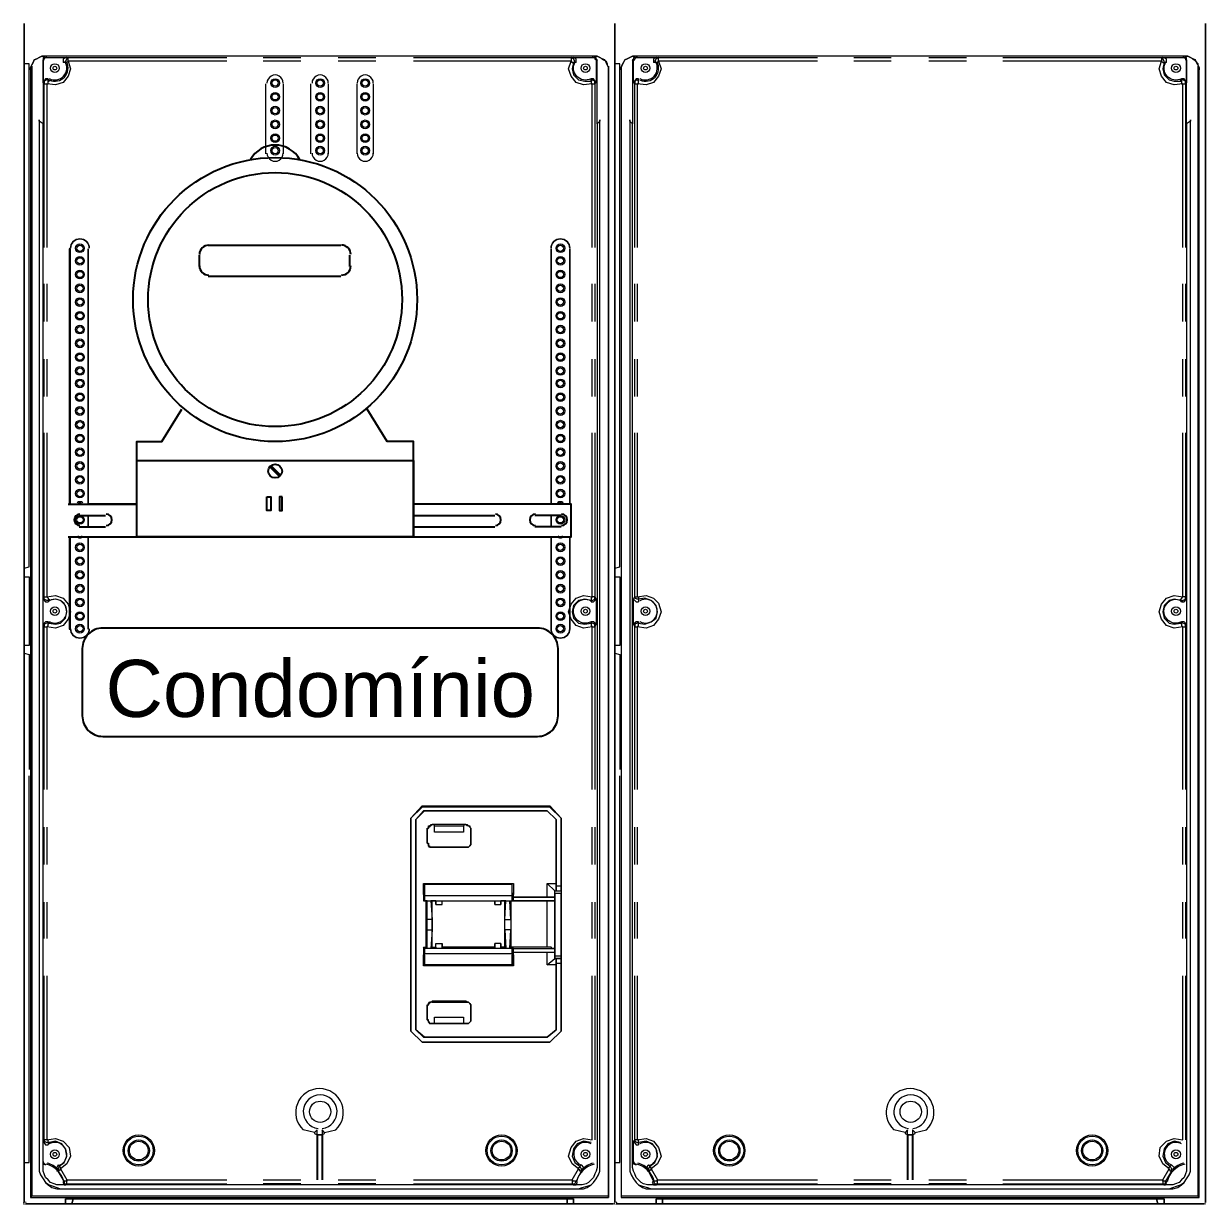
# Model space of a CAD drawing. Header units: millimetres. Extents: x -305 to 1353, y -289 to 1176.
# Drawn here: x 511.5 to 564.6, y 1034.4 to 1087.4 of the extents above; entities that cross this region are included whole.
import ezdxf
from ezdxf.enums import TextEntityAlignment as Align

# ---------------------------------------------------------------- set-up
doc = ezdxf.new("R2010")
doc.units = ezdxf.units.MM
doc.header["$MEASUREMENT"] = 0
doc.layers.add('PDF_0', color=7, linetype='Continuous')
doc.styles.add('Cota', font='arial.ttf')

msp = doc.modelspace()

# ---------------------------------------------------------------- linework, layer by layer
msp.add_lwpolyline([(514.178, 1056.296, 0.414214), (515.102, 1055.372), (534.607, 1055.372, 0.414214), (535.531, 1056.296), (535.531, 1059.312, 0.414214), (534.607, 1060.236), (515.102, 1060.236, 0.414214), (514.178, 1059.312)], format="xyb", close=True)
at = {"layer": 'PDF_0', "lineweight": 18}
for points in [[(511.573, 1034.457), (511.573, 1087.357), (511.573, 1034.457)], [(511.573, 1087.357), (511.573, 1034.457)], [(538.08, 1034.457), (538.08, 1087.357), (538.08, 1034.457)], [(538.08, 1087.357), (538.08, 1034.457)], [(564.586, 1034.457), (564.586, 1087.357), (564.586, 1034.457)], [(564.586, 1087.357), (564.586, 1034.457)], [(537.293, 1082.864), (537.293, 1085.729), (537.237, 1085.785), (537.237, 1085.841), (537.181, 1085.841), (537.181, 1085.897), (537.125, 1085.897), (512.528, 1085.897), (512.472, 1085.897), (512.472, 1085.841), (512.416, 1085.841), (512.416, 1085.785), (512.416, 1085.729), (512.416, 1082.864)], [(512.64, 1084.886), (512.528, 1084.886), (512.416, 1084.718), (512.416, 1085.672), (512.416, 1085.729), (512.472, 1085.729), (512.472, 1085.785), (512.528, 1085.841), (512.584, 1085.841), (513.483, 1085.841), (513.314, 1085.785), (513.314, 1085.616)], [(537.181, 1085.897), (512.472, 1085.897)], [(563.743, 1082.864), (563.743, 1085.729), (563.743, 1085.785), (563.743, 1085.841), (563.687, 1085.841), (563.687, 1085.897), (563.631, 1085.897), (539.034, 1085.897), (538.978, 1085.897), (538.978, 1085.841), (538.922, 1085.841), (538.922, 1085.785), (538.866, 1085.729), (538.866, 1082.864)], [(539.147, 1084.886), (539.034, 1084.886), (538.922, 1084.718), (538.922, 1085.672), (538.922, 1085.729), (538.978, 1085.729), (538.978, 1085.785), (539.034, 1085.841), (539.09, 1085.841), (539.933, 1085.841), (539.82, 1085.785), (539.82, 1085.616)], [(563.687, 1085.897), (538.978, 1085.897)], [(511.573, 1062.929), (511.798, 1062.985), (511.798, 1085.56), (511.573, 1085.56)], [(511.854, 1085.279), (511.854, 1034.682)], [(511.854, 1085.279), (511.854, 1085.279)], [(511.91, 1085.448), (511.91, 1034.738)], [(537.799, 1085.448), (537.799, 1034.738), (537.799, 1034.682), (537.799, 1085.279)], [(538.08, 1062.929), (538.304, 1062.985), (538.304, 1085.56), (538.08, 1085.56)], [(538.36, 1085.448), (538.36, 1034.738)], [(538.36, 1085.279), (538.36, 1034.682)], [(538.36, 1085.279), (538.36, 1085.279)], [(564.249, 1085.448), (564.249, 1034.738), (564.305, 1034.682), (564.305, 1085.279)], [(522.412, 1081.517), (522.412, 1084.662)], [(523.198, 1084.662), (523.198, 1081.517)], [(524.433, 1081.517), (524.433, 1084.662)], [(525.22, 1084.662), (525.22, 1081.517)], [(526.511, 1081.517), (526.511, 1084.662)], [(527.241, 1084.662), (527.241, 1081.517)], [(512.247, 1082.977), (512.247, 1083.033), (512.247, 1036.029), (512.247, 1035.861), (512.303, 1035.692), (512.416, 1035.524), (512.528, 1035.356), (512.64, 1035.243), (512.809, 1035.131), (513.033, 1035.075), (513.202, 1035.075), (536.451, 1035.075), (536.676, 1035.075), (536.844, 1035.131), (537.013, 1035.243), (537.125, 1035.356), (537.237, 1035.524), (537.35, 1035.692), (537.406, 1035.861), (537.406, 1036.029), (537.406, 1083.033), (537.406, 1082.977)], [(512.416, 1082.864), (512.416, 1082.864)], [(538.753, 1082.977), (538.753, 1083.033), (538.753, 1036.029), (538.753, 1035.861), (538.81, 1035.692), (538.922, 1035.524), (539.034, 1035.356), (539.147, 1035.243), (539.315, 1035.131), (539.483, 1035.075), (539.708, 1035.075), (562.957, 1035.075), (563.126, 1035.075), (563.35, 1035.131), (563.519, 1035.243), (563.631, 1035.356), (563.743, 1035.524), (563.856, 1035.692), (563.912, 1035.861), (563.912, 1036.029), (563.912, 1083.033), (563.912, 1082.977)], [(538.866, 1082.864), (538.866, 1082.864)], [(513.651, 1065.793), (513.651, 1077.249), (513.595, 1077.249), (513.595, 1065.793)], [(514.437, 1077.249), (514.437, 1077.249)], [(535.216, 1077.249), (535.216, 1077.249)], [(536.058, 1077.249), (536.058, 1077.249)], [(513.595, 1064.333), (513.595, 1060.177), (513.651, 1060.177), (513.651, 1064.333)], [(511.573, 1062.536), (511.798, 1062.536), (511.798, 1059.447), (511.573, 1059.447)], [(538.08, 1062.536), (538.304, 1062.536), (538.304, 1059.447), (538.08, 1059.447)], [(512.64, 1060.514), (512.528, 1060.514), (512.416, 1060.402), (512.416, 1061.525), (512.528, 1061.412), (512.64, 1061.412)], [(539.147, 1060.514), (539.034, 1060.514), (538.922, 1060.402), (538.922, 1061.525), (539.034, 1061.412), (539.147, 1061.412)], [(511.573, 1059.11), (511.798, 1059.054), (511.798, 1053.887)], [(538.08, 1059.11), (538.304, 1059.054), (538.304, 1053.887)], [(511.573, 1036.254), (511.798, 1036.254), (511.798, 1053.607)], [(538.08, 1036.254), (538.304, 1036.254), (538.304, 1053.607)], [(529.544, 1052.034), (529.151, 1051.641), (529.488, 1052.034)], [(529.431, 1052.259), (535.159, 1052.259), (535.159, 1052.203), (529.431, 1052.203)], [(535.047, 1052.034), (535.44, 1051.641), (535.047, 1052.034)], [(535.159, 1052.203), (535.665, 1051.697), (535.159, 1052.259)], [(529.151, 1042.207), (529.151, 1051.641), (529.151, 1042.207)], [(531.285, 1051.36), (531.285, 1051.08), (529.993, 1051.08), (529.993, 1051.36)], [(535.384, 1048.328), (535.384, 1045.52), (535.384, 1045.408), (535.384, 1045.688), (535.384, 1045.857), (535.384, 1047.991), (535.384, 1048.159), (535.384, 1048.44), (535.665, 1048.44), (535.665, 1048.328), (535.384, 1048.328), (535.384, 1048.44), (535.44, 1048.44), (535.665, 1048.44), (535.665, 1048.496), (535.665, 1048.552), (535.665, 1048.609), (535.665, 1048.665), (535.665, 1051.697), (535.665, 1042.151), (535.665, 1045.183), (535.665, 1045.239), (535.665, 1045.295), (535.665, 1045.352), (535.665, 1045.408), (535.44, 1045.408), (535.384, 1045.408), (535.665, 1045.408), (535.665, 1045.52)], [(535.44, 1048.665), (535.44, 1051.641), (535.44, 1048.777), (535.44, 1048.721), (535.44, 1048.665), (535.44, 1048.609), (535.44, 1048.552), (535.44, 1048.496), (535.44, 1048.44), (535.44, 1048.496), (535.44, 1048.552), (535.44, 1048.609), (535.44, 1048.665), (535.665, 1048.665)], [(531.621, 1050.574), (531.621, 1051.192), (531.621, 1050.574)], [(529.881, 1050.406), (531.397, 1050.406), (529.881, 1050.406)], [(529.488, 1048.272), (529.488, 1048.777), (533.531, 1048.777), (533.531, 1048.272)], [(533.138, 1047.149), (533.419, 1047.149), (533.362, 1047.991), (533.419, 1047.991), (535.047, 1047.991), (535.103, 1047.991), (535.159, 1047.991), (535.216, 1047.991), (535.272, 1047.991), (535.328, 1047.991), (535.384, 1047.991), (533.531, 1047.991), (533.531, 1048.159), (533.531, 1048.272), (533.531, 1048.328), (533.475, 1048.328), (533.475, 1048.384), (533.475, 1048.721), (529.544, 1048.721), (529.544, 1048.384), (529.544, 1048.328), (529.488, 1048.272), (529.488, 1047.991), (529.544, 1047.991)], [(533.475, 1048.216), (533.475, 1048.721), (529.544, 1048.721), (529.544, 1048.216), (529.544, 1048.159), (529.544, 1048.103), (529.544, 1048.047), (529.544, 1047.991), (529.656, 1047.991), (529.824, 1047.991), (530.049, 1047.991), (530.33, 1047.991), (532.688, 1047.991), (532.969, 1047.991), (533.194, 1047.991), (533.362, 1047.991), (533.531, 1047.991), (533.475, 1047.991), (533.475, 1048.047), (533.475, 1048.103), (533.475, 1048.159), (533.475, 1048.216), (529.544, 1048.216)], [(535.047, 1048.159), (535.047, 1048.777), (535.384, 1048.44)], [(535.047, 1048.777), (535.44, 1048.777)], [(535.384, 1045.52), (535.665, 1045.52), (535.665, 1048.328)], [(529.6, 1047.991), (529.6, 1045.913), (529.656, 1045.857), (529.656, 1046.699), (529.656, 1046.755), (529.656, 1046.812), (529.656, 1046.868), (529.656, 1046.924), (529.656, 1046.98), (529.656, 1047.036), (529.656, 1047.092), (529.656, 1047.149), (529.656, 1047.991), (529.6, 1047.991), (529.488, 1047.991)], [(530.049, 1047.822), (530.049, 1047.991), (529.881, 1047.991), (529.824, 1047.991), (529.881, 1047.149), (529.656, 1047.149)], [(529.881, 1045.913), (529.881, 1047.991)], [(530.049, 1047.991), (530.049, 1047.822), (530.33, 1047.822), (530.33, 1047.991)], [(530.33, 1047.822), (530.33, 1047.991), (532.688, 1047.991)], [(532.688, 1047.822), (532.688, 1047.991), (532.688, 1047.822), (532.969, 1047.822)], [(532.969, 1047.822), (532.969, 1047.991), (532.969, 1047.822)], [(533.138, 1046.699), (533.138, 1046.755), (533.138, 1046.812), (533.138, 1046.868), (533.138, 1046.924), (533.138, 1046.98), (533.138, 1047.036), (533.138, 1047.092), (533.138, 1047.149), (533.194, 1047.991), (533.138, 1047.991), (532.969, 1047.991)], [(533.138, 1045.913), (533.138, 1047.991)], [(533.419, 1047.991), (533.419, 1045.913)], [(535.047, 1045.913), (535.047, 1047.991)], [(529.881, 1047.149), (529.881, 1047.092), (529.881, 1047.036), (529.881, 1046.98), (529.881, 1046.924), (529.881, 1046.868), (529.881, 1046.812), (529.881, 1046.755), (529.881, 1046.699)], [(533.419, 1047.149), (533.419, 1047.092), (533.419, 1047.036), (533.419, 1046.98), (533.419, 1046.924), (533.419, 1046.868), (533.419, 1046.812), (533.419, 1046.755), (533.419, 1046.699)], [(529.656, 1046.699), (529.881, 1046.699), (529.824, 1045.857), (529.881, 1045.913), (530.049, 1045.913), (530.049, 1045.857), (530.049, 1046.082), (530.33, 1046.082), (530.33, 1045.857), (530.33, 1045.913)], [(533.475, 1045.632), (533.475, 1045.127), (533.475, 1045.52), (533.475, 1045.576), (533.531, 1045.576), (533.531, 1045.688), (533.531, 1045.857), (535.384, 1045.857), (535.328, 1045.857), (535.272, 1045.857), (535.216, 1045.913), (535.159, 1045.913), (535.103, 1045.913), (535.047, 1045.913), (533.419, 1045.913), (533.362, 1045.857), (533.419, 1046.699), (533.138, 1046.699), (533.194, 1045.857), (533.138, 1045.913), (532.969, 1045.913), (532.969, 1045.857), (532.969, 1046.082), (532.688, 1046.082), (532.688, 1045.857), (532.688, 1045.913), (530.33, 1045.913), (530.33, 1046.082)], [(530.049, 1045.913), (530.049, 1046.082)], [(532.688, 1045.913), (532.688, 1046.082)], [(532.969, 1046.082), (532.969, 1045.913)], [(529.544, 1045.857), (529.488, 1045.913), (529.488, 1045.576), (529.544, 1045.576), (529.544, 1045.52), (529.544, 1045.127), (529.544, 1045.632)], [(529.488, 1045.913), (529.6, 1045.913)], [(533.531, 1045.576), (533.531, 1045.071), (529.488, 1045.071), (529.488, 1045.576)], [(533.531, 1045.688), (535.384, 1045.688)], [(535.047, 1045.127), (535.047, 1045.688)], [(533.475, 1045.127), (529.544, 1045.127), (533.475, 1045.127)], [(535.44, 1045.127), (535.047, 1045.127), (535.384, 1045.408)], [(535.665, 1045.183), (535.44, 1045.183), (535.44, 1045.239), (535.44, 1045.295), (535.44, 1045.352), (535.44, 1045.408), (535.44, 1045.352), (535.44, 1045.295), (535.44, 1045.239), (535.44, 1045.183), (535.44, 1045.127), (535.44, 1042.207), (535.44, 1045.183)], [(531.397, 1043.442), (531.453, 1043.442), (531.509, 1043.442), (531.565, 1043.386), (531.621, 1043.33), (531.621, 1043.274), (531.621, 1042.656), (531.621, 1042.6), (531.565, 1042.544), (531.509, 1042.487), (531.453, 1042.487), (531.397, 1042.487), (531.341, 1042.487), (531.285, 1042.487), (529.993, 1042.487), (529.937, 1042.487), (529.881, 1042.487), (529.824, 1042.487), (529.768, 1042.487), (529.768, 1042.544), (529.712, 1042.544), (529.712, 1042.6), (529.712, 1042.656), (529.656, 1042.656), (529.712, 1042.6), (529.712, 1042.544), (529.768, 1042.487), (529.824, 1042.487), (529.881, 1042.487), (531.397, 1042.487), (531.453, 1042.487), (531.509, 1042.487), (531.565, 1042.544), (531.621, 1042.6), (531.621, 1042.656), (531.621, 1043.274), (531.621, 1043.33), (531.565, 1043.386), (531.509, 1043.442), (531.453, 1043.442), (531.397, 1043.498), (529.881, 1043.498)], [(529.881, 1043.442), (531.397, 1043.442), (531.397, 1043.498)], [(529.656, 1042.656), (529.656, 1043.274), (529.656, 1042.656)], [(529.993, 1042.487), (529.993, 1042.768), (531.285, 1042.768), (531.285, 1042.487)], [(529.431, 1041.645), (528.926, 1042.151), (529.431, 1041.645)], [(529.544, 1041.87), (535.047, 1041.87), (529.488, 1041.87)], [(535.44, 1042.207), (535.047, 1041.87), (535.44, 1042.207)], [(535.665, 1042.151), (535.159, 1041.645), (535.665, 1042.151)], [(529.431, 1041.645), (535.159, 1041.645), (529.431, 1041.645)], [(524.602, 1037.602), (524.096, 1037.714)], [(524.602, 1037.602), (524.602, 1037.602)], [(525.051, 1037.602), (525.557, 1037.714)], [(551.108, 1037.602), (550.603, 1037.714)], [(551.108, 1037.602), (551.108, 1037.602)], [(551.557, 1037.602), (552.063, 1037.714)], [(513.314, 1035.356), (513.37, 1035.243), (513.427, 1035.243), (513.202, 1035.243), (513.033, 1035.243), (512.921, 1035.299), (512.753, 1035.356), (512.64, 1035.468), (512.528, 1035.58), (512.472, 1035.749), (512.416, 1035.861), (512.416, 1036.029), (512.416, 1036.254), (512.416, 1036.198), (512.528, 1036.142), (512.472, 1036.198), (512.416, 1036.31), (512.416, 1037.209), (512.528, 1037.04), (512.64, 1037.04)], [(539.764, 1035.356), (539.82, 1035.243), (539.933, 1035.243), (539.708, 1035.243), (539.54, 1035.243), (539.371, 1035.299), (539.259, 1035.356), (539.147, 1035.468), (539.034, 1035.58), (538.978, 1035.749), (538.922, 1035.861), (538.866, 1036.029), (538.866, 1036.254), (538.922, 1036.198), (539.034, 1036.142), (538.978, 1036.198), (538.922, 1036.31), (538.922, 1037.209), (539.034, 1037.04), (539.147, 1037.04)], [(512.247, 1036.029), (512.247, 1036.029)], [(513.09, 1036.142), (513.033, 1036.029), (513.033, 1035.861)], [(537.293, 1036.029), (537.237, 1035.861), (537.181, 1035.749), (537.125, 1035.58), (537.013, 1035.468), (536.9, 1035.356), (536.788, 1035.299), (536.619, 1035.243), (536.451, 1035.243), (536.226, 1035.243), (536.339, 1035.243), (536.395, 1035.356)], [(538.753, 1036.029), (538.753, 1036.029)], [(539.596, 1036.142), (539.483, 1036.029), (539.54, 1035.861)], [(563.743, 1036.029), (563.743, 1035.861), (563.687, 1035.749), (563.631, 1035.58), (563.519, 1035.468), (563.406, 1035.356), (563.238, 1035.299), (563.126, 1035.243), (562.957, 1035.243), (562.733, 1035.243), (562.789, 1035.243), (562.845, 1035.356)], [(513.202, 1035.075), (513.202, 1035.075)], [(536.451, 1035.075), (536.451, 1035.075)], [(539.708, 1035.075), (539.708, 1035.075)], [(562.957, 1035.075), (562.957, 1035.075)], [(538.023, 1034.401), (511.63, 1034.401)], [(537.799, 1034.738), (511.91, 1034.738), (511.854, 1034.682), (537.799, 1034.682)], [(536.226, 1034.401), (536.226, 1034.625), (535.946, 1034.625), (513.764, 1034.625), (513.427, 1034.625), (513.427, 1034.401)], [(564.53, 1034.401), (538.136, 1034.401)], [(564.249, 1034.738), (538.36, 1034.738), (538.36, 1034.682), (564.305, 1034.682)], [(562.733, 1034.401), (562.733, 1034.625), (562.396, 1034.625), (540.214, 1034.625), (539.933, 1034.625), (539.933, 1034.401)]]:
    msp.add_lwpolyline(points, dxfattribs=at)
for points in [[(511.573, 1034.457), (511.573, 1087.357)], [(538.08, 1034.457), (538.08, 1087.357)], [(511.854, 1085.279), (511.854, 1085.392), (511.91, 1085.504), (511.966, 1085.616), (512.023, 1085.729), (512.135, 1085.785), (512.247, 1085.841), (512.36, 1085.897), (512.472, 1085.897), (512.36, 1085.897), (512.247, 1085.841), (512.135, 1085.785), (512.023, 1085.729), (511.966, 1085.616), (511.91, 1085.504), (511.854, 1085.392)], [(537.181, 1085.897), (537.293, 1085.897), (537.406, 1085.841), (537.518, 1085.785), (537.574, 1085.729), (537.686, 1085.672), (537.743, 1085.56), (537.743, 1085.504), (537.799, 1085.392), (537.799, 1085.279), (537.799, 1085.392), (537.743, 1085.504), (537.686, 1085.616), (537.63, 1085.729), (537.518, 1085.785), (537.406, 1085.841), (537.293, 1085.897)], [(538.36, 1085.279), (538.36, 1085.392), (538.416, 1085.504), (538.473, 1085.616), (538.529, 1085.729), (538.641, 1085.785), (538.753, 1085.841), (538.866, 1085.897), (538.978, 1085.897), (538.866, 1085.897), (538.753, 1085.841), (538.641, 1085.785), (538.529, 1085.729), (538.473, 1085.616), (538.416, 1085.504), (538.36, 1085.392)], [(563.687, 1085.897), (563.8, 1085.897), (563.912, 1085.841), (564.024, 1085.785), (564.08, 1085.729), (564.136, 1085.672), (564.249, 1085.56), (564.249, 1085.504), (564.305, 1085.392), (564.305, 1085.279), (564.305, 1085.392), (564.249, 1085.504), (564.193, 1085.616), (564.136, 1085.729), (564.024, 1085.785), (563.912, 1085.841), (563.8, 1085.897)], [(513.202, 1035.075), (536.451, 1035.075), (536.619, 1035.131), (536.844, 1035.187), (537.013, 1035.243), (537.125, 1035.356), (537.237, 1035.524), (537.35, 1035.692), (537.406, 1035.861), (537.406, 1036.029), (537.406, 1082.977), (537.293, 1082.864), (537.293, 1036.029), (537.237, 1035.861), (537.181, 1035.749), (537.125, 1035.58), (537.013, 1035.468), (536.9, 1035.356), (536.788, 1035.299), (536.619, 1035.243), (536.451, 1035.243), (513.202, 1035.243), (513.033, 1035.243), (512.921, 1035.299), (512.753, 1035.356), (512.64, 1035.468), (512.528, 1035.58), (512.472, 1035.749), (512.416, 1035.861), (512.416, 1036.029), (512.416, 1082.864), (512.247, 1082.977), (512.247, 1036.029), (512.247, 1035.861), (512.303, 1035.692), (512.416, 1035.524), (512.528, 1035.356), (512.697, 1035.243), (512.865, 1035.187), (513.033, 1035.131)], [(539.708, 1035.075), (562.957, 1035.075), (563.126, 1035.131), (563.294, 1035.187), (563.463, 1035.243), (563.631, 1035.356), (563.743, 1035.524), (563.856, 1035.692), (563.912, 1035.861), (563.912, 1036.029), (563.912, 1082.977), (563.743, 1082.864), (563.743, 1036.029), (563.743, 1035.861), (563.687, 1035.749), (563.631, 1035.58), (563.519, 1035.468), (563.406, 1035.356), (563.238, 1035.299), (563.126, 1035.243), (562.957, 1035.243), (539.708, 1035.243), (539.54, 1035.243), (539.371, 1035.299), (539.259, 1035.356), (539.147, 1035.468), (539.034, 1035.58), (538.978, 1035.749), (538.922, 1035.861), (538.866, 1036.029), (538.866, 1082.864), (538.753, 1082.977), (538.753, 1036.029), (538.753, 1035.861), (538.81, 1035.692), (538.922, 1035.524), (539.034, 1035.356), (539.147, 1035.243), (539.315, 1035.187), (539.54, 1035.131)], [(514.437, 1065.793), (514.437, 1077.249)], [(535.216, 1077.249), (535.216, 1065.793)], [(536.058, 1065.793), (536.058, 1077.249)], [(514.437, 1064.782), (514.437, 1065.287)], [(535.216, 1065.287), (535.216, 1064.782)], [(514.437, 1060.177), (514.437, 1064.333)], [(535.216, 1060.177), (535.216, 1064.333)], [(536.058, 1060.177), (536.058, 1064.333)], [(528.926, 1042.151), (528.926, 1051.697), (529.431, 1052.259), (529.431, 1052.203), (528.926, 1051.697)], [(529.544, 1052.034), (529.488, 1052.034), (535.047, 1052.034)], [(529.881, 1051.416), (529.824, 1051.36), (529.768, 1051.36), (529.768, 1051.304), (529.712, 1051.304), (529.712, 1051.248), (529.656, 1051.192), (529.656, 1051.248), (529.712, 1051.248), (529.712, 1051.304), (529.712, 1051.36), (529.768, 1051.36), (529.824, 1051.36), (529.824, 1051.416)], [(531.397, 1051.416), (529.881, 1051.416), (529.937, 1051.416), (529.993, 1051.36), (531.285, 1051.36), (531.341, 1051.416)], [(531.621, 1051.192), (531.621, 1051.248), (531.565, 1051.304), (531.509, 1051.36), (531.453, 1051.36), (531.397, 1051.416), (531.453, 1051.416), (531.509, 1051.36), (531.565, 1051.36), (531.565, 1051.304), (531.621, 1051.248)], [(529.656, 1050.574), (529.656, 1051.192), (529.656, 1050.574), (529.712, 1050.574), (529.712, 1050.518), (529.712, 1050.462), (529.768, 1050.462), (529.768, 1050.406), (529.824, 1050.406), (529.881, 1050.406), (529.824, 1050.406), (529.768, 1050.406), (529.712, 1050.462), (529.712, 1050.518)], [(531.397, 1050.406), (531.453, 1050.406), (531.509, 1050.406), (531.565, 1050.462), (531.621, 1050.518), (531.621, 1050.574), (531.621, 1050.518), (531.565, 1050.462), (531.509, 1050.406), (531.453, 1050.406)], [(535.384, 1048.159), (533.531, 1048.159), (535.047, 1048.159), (535.103, 1048.159), (535.159, 1048.159), (535.216, 1048.159), (535.272, 1048.159), (535.328, 1048.159)], [(530.33, 1045.857), (530.049, 1045.857), (529.824, 1045.857), (529.656, 1045.857), (529.544, 1045.857), (529.544, 1045.801), (529.544, 1045.745), (529.544, 1045.688), (529.544, 1045.632), (533.475, 1045.632), (533.475, 1045.688), (533.475, 1045.745), (533.475, 1045.801), (533.475, 1045.857), (533.531, 1045.857), (533.362, 1045.857), (533.194, 1045.857), (532.969, 1045.857), (532.688, 1045.857)], [(529.881, 1043.442), (529.824, 1043.442), (529.768, 1043.442), (529.768, 1043.386), (529.712, 1043.386), (529.712, 1043.33), (529.656, 1043.274), (529.656, 1043.33), (529.712, 1043.33), (529.712, 1043.386), (529.768, 1043.442), (529.824, 1043.442), (529.881, 1043.498)], [(529.544, 1041.87), (529.151, 1042.207), (529.488, 1041.87)], [(524.602, 1037.546), (524.714, 1037.49), (524.939, 1037.49), (525.051, 1037.546), (525.051, 1037.602), (524.939, 1037.714), (524.939, 1037.49), (524.714, 1037.49), (524.714, 1037.714), (524.602, 1037.602)], [(551.108, 1037.546), (551.22, 1037.49), (551.445, 1037.49), (551.557, 1037.546), (551.557, 1037.602), (551.445, 1037.714), (551.445, 1037.49), (551.22, 1037.49), (551.22, 1037.714), (551.108, 1037.602)], [(511.63, 1034.401), (538.023, 1034.401)], [(538.023, 1034.401), (511.63, 1034.401)], [(513.427, 1034.401), (513.427, 1034.625), (513.764, 1034.625), (535.946, 1034.625), (536.226, 1034.625), (536.226, 1034.401), (536.226, 1034.625), (535.946, 1034.625), (513.764, 1034.625), (513.427, 1034.625)], [(538.136, 1034.401), (564.53, 1034.401)], [(564.53, 1034.401), (538.136, 1034.401)], [(539.933, 1034.401), (539.933, 1034.625), (540.214, 1034.625), (562.396, 1034.625), (562.733, 1034.625), (562.733, 1034.401), (562.733, 1034.625), (562.396, 1034.625), (540.214, 1034.625), (539.933, 1034.625)]]:
    msp.add_lwpolyline(points, close=True, dxfattribs=at)
at = {"layer": 'PDF_0', "lineweight": 0}
for points in [[(512.528, 1085.897), (512.584, 1085.841)], [(520.671, 1085.672), (513.539, 1085.672), (513.539, 1085.841), (513.483, 1085.785), (513.427, 1085.672), (513.427, 1085.616), (513.314, 1085.616)], [(513.483, 1085.841), (513.539, 1085.841), (520.671, 1085.841)], [(522.299, 1085.841), (523.984, 1085.841)], [(525.669, 1085.841), (527.354, 1085.841)], [(529.038, 1085.841), (536.114, 1085.841), (536.226, 1085.841)], [(537.069, 1085.841), (537.125, 1085.897)], [(539.034, 1085.897), (539.09, 1085.841)], [(547.177, 1085.672), (540.045, 1085.672), (540.045, 1085.841), (539.933, 1085.785), (539.877, 1085.672), (539.933, 1085.616), (539.82, 1085.616)], [(539.933, 1085.841), (540.045, 1085.841), (547.177, 1085.841)], [(548.806, 1085.841), (550.49, 1085.841)], [(552.175, 1085.841), (553.86, 1085.841)], [(555.488, 1085.841), (562.62, 1085.841), (562.676, 1085.841)], [(563.575, 1085.841), (563.631, 1085.897)], [(512.416, 1085.672), (512.416, 1085.729)], [(513.427, 1085.616), (513.483, 1085.616), (513.539, 1085.672), (513.651, 1085.335), (513.539, 1084.998), (513.314, 1084.718), (512.977, 1084.605), (512.584, 1084.662), (512.64, 1084.662), (512.64, 1084.718), (512.64, 1084.774), (512.697, 1084.774)], [(523.984, 1085.672), (522.299, 1085.672)], [(527.354, 1085.672), (525.669, 1085.672)], [(536.339, 1085.616), (536.226, 1085.616), (536.17, 1085.335), (536.226, 1085.055), (536.451, 1084.83), (536.732, 1084.774), (537.013, 1084.774), (537.013, 1084.718), (537.013, 1084.662), (537.069, 1084.662), (536.676, 1084.605), (536.339, 1084.718), (536.114, 1084.998), (536.002, 1085.335), (536.114, 1085.672), (529.038, 1085.672)], [(537.293, 1085.729), (537.237, 1085.672)], [(538.922, 1085.672), (538.866, 1085.729)], [(539.933, 1085.616), (539.989, 1085.616), (540.045, 1085.672), (540.157, 1085.335), (540.045, 1084.998), (539.82, 1084.718), (539.483, 1084.605), (539.09, 1084.662), (539.147, 1084.662), (539.147, 1084.718), (539.147, 1084.774)], [(550.49, 1085.672), (548.806, 1085.672)], [(553.86, 1085.672), (552.175, 1085.672)], [(562.845, 1085.616), (562.733, 1085.616), (562.676, 1085.335), (562.733, 1085.055), (562.957, 1084.83), (563.182, 1084.774), (563.463, 1084.774), (563.519, 1084.774), (563.519, 1084.718), (563.519, 1084.662), (563.575, 1084.662), (563.182, 1084.605), (562.845, 1084.718), (562.62, 1084.998), (562.508, 1085.335), (562.62, 1085.672), (555.488, 1085.672)], [(563.743, 1085.729), (563.743, 1085.672)], [(512.472, 1077.305), (512.472, 1084.662), (512.416, 1084.718)], [(512.64, 1084.886), (512.697, 1084.774), (512.584, 1084.83), (512.472, 1084.774), (512.472, 1084.662), (512.584, 1084.662), (512.584, 1077.305)], [(537.069, 1077.305), (537.069, 1084.662), (537.181, 1084.662), (537.181, 1084.774), (537.069, 1084.83), (537.013, 1084.774), (537.013, 1084.886)], [(537.237, 1084.718), (537.181, 1084.662), (537.181, 1077.305)], [(538.978, 1077.305), (538.978, 1084.662), (538.922, 1084.718)], [(539.147, 1084.886), (539.147, 1084.774), (539.09, 1084.83), (538.978, 1084.774), (538.978, 1084.662), (539.09, 1084.662), (539.09, 1077.305)], [(563.575, 1077.305), (563.575, 1084.662), (563.687, 1084.662), (563.687, 1084.774), (563.575, 1084.83), (563.463, 1084.774), (563.519, 1084.886)], [(563.743, 1084.718), (563.687, 1084.662), (563.687, 1077.305)], [(512.472, 1073.992), (512.472, 1075.676)], [(512.584, 1075.676), (512.584, 1073.992)], [(537.069, 1073.992), (537.069, 1075.676)], [(537.181, 1075.676), (537.181, 1073.992)], [(538.978, 1073.992), (538.978, 1075.676)], [(539.09, 1075.676), (539.09, 1073.992)], [(563.575, 1073.992), (563.575, 1075.676)], [(563.687, 1075.676), (563.687, 1073.992)], [(512.472, 1070.622), (512.472, 1072.307)], [(512.584, 1072.307), (512.584, 1070.622)], [(537.069, 1070.622), (537.069, 1072.307)], [(537.181, 1072.307), (537.181, 1070.622)], [(538.978, 1070.622), (538.978, 1072.307)], [(539.09, 1072.307), (539.09, 1070.622)], [(563.575, 1070.622), (563.575, 1072.307)], [(563.687, 1072.307), (563.687, 1070.622)], [(512.416, 1061.525), (512.472, 1061.637), (512.472, 1068.994)], [(512.584, 1068.994), (512.584, 1061.637), (512.64, 1061.581), (512.64, 1061.525), (512.697, 1061.525), (512.697, 1061.469), (512.584, 1061.469), (512.472, 1061.525), (512.472, 1061.637), (512.584, 1061.637), (512.977, 1061.693), (513.314, 1061.581), (513.539, 1061.3), (513.651, 1060.963), (513.539, 1060.626), (513.314, 1060.345), (512.977, 1060.233), (512.584, 1060.289), (512.64, 1060.345), (512.64, 1060.402), (512.697, 1060.458), (512.977, 1060.402), (513.202, 1060.458), (513.427, 1060.682), (513.483, 1060.963), (513.427, 1061.244), (513.202, 1061.469), (512.977, 1061.525), (512.697, 1061.469), (512.64, 1061.412)], [(537.069, 1052.989), (537.069, 1060.289), (537.181, 1060.289), (537.181, 1060.402), (537.069, 1060.458), (537.013, 1060.458), (537.013, 1060.402), (537.013, 1060.345), (537.069, 1060.289), (536.676, 1060.233), (536.339, 1060.345), (536.114, 1060.626), (536.002, 1060.963), (536.114, 1061.3), (536.339, 1061.581), (536.676, 1061.693), (537.069, 1061.637), (537.013, 1061.581), (537.013, 1061.525), (537.013, 1061.469), (537.069, 1061.469), (537.181, 1061.525), (537.181, 1061.637), (537.069, 1061.637), (537.069, 1068.994)], [(537.181, 1068.994), (537.181, 1061.637), (537.237, 1061.525)], [(538.922, 1061.525), (538.978, 1061.637), (538.978, 1068.994)], [(539.09, 1068.994), (539.09, 1061.637), (539.147, 1061.637), (539.147, 1061.581), (539.147, 1061.525), (539.09, 1061.525), (538.978, 1061.581), (538.978, 1061.637), (539.09, 1061.637), (539.483, 1061.693), (539.82, 1061.581), (540.045, 1061.356), (540.157, 1060.963), (540.045, 1060.626), (539.82, 1060.345), (539.483, 1060.233), (539.09, 1060.289), (539.147, 1060.345), (539.147, 1060.402), (539.147, 1060.458), (539.427, 1060.402), (539.708, 1060.514), (539.933, 1060.682), (539.989, 1060.963), (539.933, 1061.244), (539.708, 1061.469), (539.427, 1061.581), (539.147, 1061.525), (539.147, 1061.412)], [(563.575, 1052.989), (563.575, 1060.289), (563.687, 1060.289), (563.687, 1060.402), (563.575, 1060.458), (563.463, 1060.458), (563.519, 1060.402), (563.519, 1060.345), (563.575, 1060.289), (563.182, 1060.233), (562.845, 1060.345), (562.62, 1060.626), (562.508, 1060.963), (562.62, 1061.3), (562.845, 1061.581), (563.182, 1061.693), (563.575, 1061.637), (563.519, 1061.581), (563.519, 1061.525), (563.463, 1061.525), (563.463, 1061.469), (563.575, 1061.469), (563.687, 1061.525), (563.687, 1061.637), (563.575, 1061.637), (563.575, 1068.994)], [(563.687, 1068.994), (563.687, 1061.637), (563.743, 1061.525)], [(537.013, 1061.412), (537.013, 1061.469), (536.732, 1061.525), (536.451, 1061.469), (536.226, 1061.244), (536.17, 1060.963), (536.226, 1060.682), (536.451, 1060.458), (536.732, 1060.402), (537.013, 1060.458), (537.013, 1060.514)], [(563.519, 1061.412), (563.463, 1061.469), (563.182, 1061.525), (562.957, 1061.469), (562.733, 1061.244), (562.676, 1060.963), (562.733, 1060.682), (562.957, 1060.458), (563.182, 1060.402), (563.463, 1060.458), (563.519, 1060.514)], [(512.472, 1052.989), (512.472, 1060.289), (512.416, 1060.402)], [(512.64, 1060.514), (512.697, 1060.458), (512.584, 1060.458), (512.472, 1060.402), (512.472, 1060.289), (512.584, 1060.289), (512.584, 1052.989)], [(537.237, 1060.402), (537.181, 1060.289), (537.181, 1052.989)], [(538.978, 1052.989), (538.978, 1060.289), (538.922, 1060.402)], [(539.147, 1060.514), (539.147, 1060.458), (539.09, 1060.458), (538.978, 1060.402), (538.978, 1060.289), (539.09, 1060.289), (539.09, 1052.989)], [(563.743, 1060.402), (563.687, 1060.289), (563.687, 1052.989)], [(512.472, 1049.619), (512.472, 1051.304)], [(512.584, 1051.304), (512.584, 1049.619)], [(537.069, 1049.619), (537.069, 1051.304)], [(537.181, 1051.304), (537.181, 1049.619)], [(538.978, 1049.619), (538.978, 1051.304)], [(539.09, 1051.304), (539.09, 1049.619)], [(563.575, 1049.619), (563.575, 1051.304)], [(563.687, 1051.304), (563.687, 1049.619)], [(512.472, 1046.306), (512.472, 1047.935)], [(512.584, 1047.935), (512.584, 1046.306)], [(537.069, 1046.306), (537.069, 1047.935)], [(537.181, 1047.935), (537.181, 1046.306)], [(538.978, 1046.306), (538.978, 1047.935)], [(539.09, 1047.935), (539.09, 1046.306)], [(563.575, 1046.306), (563.575, 1047.935)], [(563.687, 1047.935), (563.687, 1046.306)], [(512.416, 1037.209), (512.472, 1037.265), (512.472, 1044.621)], [(512.584, 1044.621), (512.584, 1037.265), (512.472, 1037.265), (512.472, 1037.209), (512.584, 1037.153), (512.697, 1037.153), (512.64, 1037.04)], [(529.038, 1035.468), (536.17, 1035.468), (536.17, 1035.299), (536.283, 1035.299), (536.339, 1035.412), (536.283, 1035.412), (536.226, 1035.412), (536.17, 1035.468), (536.451, 1035.973), (536.451, 1036.029), (536.507, 1036.029), (536.507, 1036.086), (536.563, 1035.973), (536.563, 1035.861), (536.507, 1035.861), (536.507, 1035.917), (536.451, 1035.917), (536.451, 1035.973), (536.17, 1036.198), (536.002, 1036.535), (536.114, 1036.928), (536.339, 1037.209), (536.676, 1037.321), (537.069, 1037.265), (537.069, 1044.621)], [(537.181, 1044.621), (537.181, 1037.265)], [(538.922, 1037.209), (538.978, 1037.265), (538.978, 1044.621)], [(539.09, 1044.621), (539.09, 1037.265), (538.978, 1037.265), (538.978, 1037.209), (539.09, 1037.153), (539.147, 1037.153), (539.147, 1037.04)], [(555.488, 1035.468), (562.676, 1035.468), (562.676, 1035.299), (562.789, 1035.299), (562.789, 1035.412), (562.733, 1035.412), (562.676, 1035.412), (562.676, 1035.468), (562.957, 1035.973), (562.957, 1036.029), (563.013, 1036.086), (563.069, 1035.973), (563.069, 1035.861), (563.013, 1035.861), (563.013, 1035.917), (562.957, 1035.917), (562.957, 1035.973), (562.676, 1036.198), (562.508, 1036.535), (562.564, 1036.928), (562.845, 1037.209), (563.182, 1037.321), (563.575, 1037.265), (563.575, 1044.621)], [(563.687, 1044.621), (563.687, 1037.265)], [(513.09, 1036.142), (513.146, 1036.086), (513.37, 1036.254), (513.483, 1036.535), (513.427, 1036.872), (513.258, 1037.096), (512.977, 1037.209), (512.697, 1037.153), (512.64, 1037.153), (512.64, 1037.209), (512.64, 1037.265), (512.584, 1037.265), (512.977, 1037.321), (513.314, 1037.209), (513.595, 1036.928), (513.651, 1036.535), (513.483, 1036.198), (513.202, 1035.973), (513.202, 1036.029), (513.146, 1036.086), (513.09, 1035.973), (513.09, 1035.861), (513.146, 1035.861), (513.146, 1035.917), (513.202, 1035.917), (513.202, 1035.973), (513.483, 1035.468), (520.671, 1035.468)], [(537.013, 1037.153), (536.676, 1037.209), (536.395, 1037.096), (536.226, 1036.872), (536.17, 1036.535), (536.283, 1036.254), (536.507, 1036.086), (536.563, 1036.142)], [(539.596, 1036.142), (539.652, 1036.086), (539.877, 1036.254), (539.989, 1036.535), (539.933, 1036.872), (539.764, 1037.096), (539.483, 1037.209), (539.147, 1037.153), (539.147, 1037.209), (539.147, 1037.265), (539.09, 1037.265), (539.483, 1037.321), (539.82, 1037.209), (540.045, 1036.928), (540.157, 1036.535), (539.989, 1036.198), (539.708, 1035.973), (539.708, 1036.029), (539.652, 1036.029), (539.652, 1036.086), (539.596, 1035.973), (539.596, 1035.861), (539.652, 1035.861), (539.652, 1035.917), (539.708, 1035.917), (539.708, 1035.973), (539.989, 1035.468), (547.177, 1035.468)], [(563.463, 1037.153), (563.182, 1037.209), (562.901, 1037.096), (562.733, 1036.872), (562.676, 1036.535), (562.789, 1036.254), (563.013, 1036.086), (563.069, 1036.142)], [(512.416, 1036.254), (512.416, 1036.31)], [(512.416, 1036.029), (512.416, 1036.029)], [(512.528, 1036.142), (512.528, 1036.142)], [(538.866, 1036.254), (538.922, 1036.31)], [(538.866, 1036.029), (538.866, 1036.029)], [(539.034, 1036.142), (539.034, 1036.142)], [(513.314, 1035.356), (513.37, 1035.412), (513.37, 1035.299), (513.483, 1035.299), (513.483, 1035.468), (513.483, 1035.412), (513.427, 1035.412), (513.37, 1035.412), (513.09, 1035.861), (513.033, 1035.861)], [(522.299, 1035.468), (523.984, 1035.468)], [(525.669, 1035.468), (527.354, 1035.468)], [(536.619, 1035.861), (536.563, 1035.861), (536.339, 1035.412), (536.395, 1035.356)], [(539.764, 1035.356), (539.82, 1035.412), (539.877, 1035.299), (539.989, 1035.299), (539.989, 1035.468), (539.933, 1035.412), (539.877, 1035.412), (539.82, 1035.412), (539.596, 1035.861), (539.54, 1035.861)], [(548.806, 1035.468), (550.49, 1035.468)], [(552.175, 1035.468), (553.86, 1035.468)], [(563.126, 1035.861), (563.069, 1035.861), (562.789, 1035.412), (562.845, 1035.356)], [(513.202, 1035.243), (513.202, 1035.243)], [(513.427, 1035.243), (513.483, 1035.299), (520.671, 1035.299)], [(523.984, 1035.299), (522.299, 1035.299)], [(527.354, 1035.299), (525.669, 1035.299)], [(529.038, 1035.299), (536.17, 1035.299), (536.226, 1035.243)], [(536.451, 1035.243), (536.451, 1035.243)], [(539.708, 1035.243), (539.708, 1035.243)], [(539.933, 1035.243), (539.989, 1035.299), (547.177, 1035.299)], [(550.49, 1035.299), (548.806, 1035.299)], [(553.86, 1035.299), (552.175, 1035.299)], [(555.488, 1035.299), (562.676, 1035.299), (562.733, 1035.243)], [(562.957, 1035.243), (562.957, 1035.243)], [(513.764, 1034.625), (513.707, 1034.401)], [(535.946, 1034.401), (535.946, 1034.625)], [(540.214, 1034.625), (540.214, 1034.401)], [(562.452, 1034.401), (562.396, 1034.625)]]:
    msp.add_lwpolyline(points, dxfattribs=at)
for points in [[(536.114, 1085.841), (536.114, 1085.672), (536.17, 1085.616), (536.226, 1085.616), (536.283, 1085.672), (536.226, 1085.785)], [(562.62, 1085.841), (562.62, 1085.672), (562.676, 1085.616), (562.733, 1085.616), (562.733, 1085.672), (562.676, 1085.785)], [(513.707, 1034.401), (513.764, 1034.625)], [(535.946, 1034.625), (535.946, 1034.401)], [(540.214, 1034.401), (540.214, 1034.625)], [(562.396, 1034.625), (562.452, 1034.401)]]:
    msp.add_lwpolyline(points, close=True, dxfattribs=at)
at = {"layer": 'PDF_0', "lineweight": 18}
for points in [[(536.339, 1085.616), (536.339, 1085.785), (536.226, 1085.841), (537.069, 1085.841), (537.125, 1085.841), (537.181, 1085.841), (537.181, 1085.785), (537.237, 1085.729), (537.237, 1085.672), (537.237, 1084.718), (537.125, 1084.886), (537.013, 1084.886, -0.775511), (536.312, 1085.654)], [(562.845, 1085.616), (562.845, 1085.785), (562.676, 1085.841), (563.575, 1085.841), (563.631, 1085.841), (563.687, 1085.785), (563.687, 1085.729), (563.743, 1085.729), (563.743, 1085.672), (563.743, 1084.718), (563.631, 1084.886), (563.519, 1084.886, -0.775511), (562.818, 1085.654)], [(537.013, 1061.412), (537.125, 1061.412), (537.237, 1061.525), (537.237, 1060.402), (537.125, 1060.514), (537.013, 1060.514, -1.671606), (537.012, 1061.461)], [(563.519, 1061.412), (563.631, 1061.412), (563.743, 1061.525), (563.743, 1060.402), (563.631, 1060.514), (563.519, 1060.514, -1.671606), (563.518, 1061.461)], [(537.012, 1037.089, 1.055362), (536.563, 1036.142), (536.676, 1036.029), (536.619, 1035.861)], [(563.518, 1037.089, 1.055362), (563.069, 1036.142), (563.182, 1036.029), (563.126, 1035.861)]]:
    msp.add_lwpolyline(points, format="xyb", dxfattribs=at)
for points in [[(514.494, 1077.277, 0.999967), (513.651, 1077.277, -0.999967)], [(536.058, 1077.277, 0.999967), (535.216, 1077.277, -0.999967)], [(513.651, 1060.205, 0.999977), (514.494, 1060.205, -0.999977)], [(535.216, 1060.205, 0.999977), (536.058, 1060.205, -0.999977)]]:
    msp.add_lwpolyline(points, format="xyb", close=True, dxfattribs=at)
at = {"layer": 'PDF_0', "lineweight": 25}
for points in [[(519.828, 1077.417), (525.781, 1077.417)], [(519.435, 1076.463), (519.435, 1076.968)], [(526.174, 1076.968), (526.174, 1076.463)], [(525.781, 1076.013), (519.828, 1076.013)], [(516.628, 1064.333), (516.628, 1068.601), (517.751, 1068.601), (518.649, 1070.061)], [(529.038, 1064.333), (529.038, 1068.601), (527.859, 1068.601), (526.96, 1070.061)], [(522.58, 1067.477), (523.029, 1067.028)], [(522.636, 1067.534), (523.086, 1067.084)], [(513.539, 1064.333), (536.114, 1064.333), (536.114, 1065.793), (529.038, 1065.793)], [(513.539, 1065.793), (516.628, 1065.793), (514.437, 1065.793)], [(514.044, 1065.287), (515.224, 1065.287)], [(529.038, 1065.287), (532.688, 1065.287)], [(535.665, 1065.287), (534.485, 1065.287)], [(514.044, 1064.782), (515.224, 1064.782)], [(529.038, 1064.782), (532.688, 1064.782)], [(535.665, 1064.782), (534.485, 1064.782)], [(524.714, 1037.49), (524.714, 1035.468)], [(524.939, 1037.49), (524.939, 1035.468)], [(551.22, 1037.49), (551.22, 1035.468)], [(551.445, 1037.49), (551.445, 1035.468)]]:
    msp.add_lwpolyline(points, dxfattribs=at)
for points in [[(516.628, 1067.758), (529.038, 1067.758), (529.038, 1064.333), (516.628, 1064.333)], [(522.468, 1066.13), (522.636, 1066.13), (522.636, 1065.512), (522.468, 1065.512)], [(523.142, 1066.13), (523.029, 1066.13), (523.029, 1065.512), (523.142, 1065.512)]]:
    msp.add_lwpolyline(points, close=True, dxfattribs=at)
for points in [[(514.072, 1065.343, 0.414167), (513.82, 1065.091, 0.414167), (514.072, 1064.838)], [(515.252, 1064.838, 0.414167), (515.504, 1065.091, 0.414167), (515.252, 1065.343)], [(532.717, 1064.838, 0.414167), (532.969, 1065.091, 0.414167), (532.717, 1065.343)], [(534.514, 1065.343, 0.414167), (534.261, 1065.091, 0.414167), (534.514, 1064.838)], [(535.693, 1064.838, 0.414167), (535.946, 1065.091, 0.414167), (535.693, 1065.343)]]:
    msp.add_lwpolyline(points, format="xyb", dxfattribs=at)
at = {"layer": 'PDF_0', "lineweight": 18}
for centre, radius in [((512.949, 1085.363), 0.197), ((512.949, 1085.363), 0.0843), ((536.76, 1085.363), 0.197), ((536.76, 1085.363), 0.0843), ((539.455, 1085.363), 0.197), ((539.455, 1085.363), 0.0843), ((563.266, 1085.363), 0.197), ((563.266, 1085.363), 0.0843), ((522.833, 1084.69), 0.197), ((522.833, 1084.69), 0.14), ((524.855, 1084.69), 0.197), ((524.855, 1084.69), 0.14), ((526.876, 1084.69), 0.197), ((526.876, 1084.69), 0.14), ((522.833, 1084.072), 0.197), ((522.833, 1084.072), 0.14), ((524.855, 1084.072), 0.197), ((524.855, 1084.072), 0.14), ((526.876, 1084.072), 0.197), ((526.876, 1084.072), 0.14), ((522.833, 1083.454), 0.197), ((524.855, 1083.454), 0.197), ((526.876, 1083.454), 0.197), ((522.833, 1083.454), 0.14), ((524.855, 1083.454), 0.14), ((526.876, 1083.454), 0.14), ((522.833, 1082.836), 0.197), ((522.833, 1082.836), 0.14), ((524.855, 1082.836), 0.197), ((524.855, 1082.836), 0.14), ((526.876, 1082.836), 0.197), ((526.876, 1082.836), 0.14), ((522.833, 1082.219), 0.197), ((522.833, 1082.219), 0.14), ((524.855, 1082.219), 0.197), ((524.855, 1082.219), 0.14), ((526.876, 1082.219), 0.197), ((526.876, 1082.219), 0.14), ((522.833, 1081.657), 0.197), ((522.833, 1081.657), 0.14), ((524.855, 1081.657), 0.197), ((524.855, 1081.657), 0.14), ((526.876, 1081.657), 0.197), ((526.876, 1081.657), 0.14), ((514.072, 1077.277), 0.197), ((514.072, 1077.277), 0.14), ((535.637, 1077.277), 0.197), ((535.637, 1077.277), 0.14), ((514.072, 1076.715), 0.197), ((514.072, 1076.715), 0.14), ((535.637, 1076.715), 0.197), ((535.637, 1076.715), 0.14), ((514.072, 1076.098), 0.197), ((514.072, 1076.098), 0.14), ((535.637, 1076.098), 0.197), ((535.637, 1076.098), 0.14), ((514.072, 1075.48), 0.197), ((535.637, 1075.48), 0.197), ((514.072, 1075.48), 0.14), ((535.637, 1075.48), 0.14), ((514.072, 1074.862), 0.197), ((514.072, 1074.862), 0.14), ((535.637, 1074.862), 0.197), ((535.637, 1074.862), 0.14), ((514.072, 1074.244), 0.197), ((514.072, 1074.244), 0.14), ((535.637, 1074.244), 0.197), ((535.637, 1074.244), 0.14), ((514.072, 1073.627), 0.197), ((514.072, 1073.627), 0.14), ((535.637, 1073.627), 0.197), ((535.637, 1073.627), 0.14), ((514.072, 1073.009), 0.197), ((514.072, 1073.009), 0.14), ((535.637, 1073.009), 0.197), ((535.637, 1073.009), 0.14), ((514.072, 1072.391), 0.197), ((514.072, 1072.391), 0.14), ((535.637, 1072.391), 0.197), ((535.637, 1072.391), 0.14), ((514.072, 1071.773), 0.197), ((535.637, 1071.773), 0.197), ((514.072, 1071.773), 0.14), ((535.637, 1071.773), 0.14), ((514.072, 1071.212), 0.197), ((514.072, 1071.212), 0.14), ((535.637, 1071.212), 0.197), ((535.637, 1071.212), 0.14), ((514.072, 1070.594), 0.197), ((514.072, 1070.594), 0.14), ((535.637, 1070.594), 0.197), ((535.637, 1070.594), 0.14), ((514.072, 1069.976), 0.197), ((514.072, 1069.976), 0.14), ((535.637, 1069.976), 0.197), ((535.637, 1069.976), 0.14), ((514.072, 1069.359), 0.197), ((514.072, 1069.359), 0.14), ((535.637, 1069.359), 0.197), ((535.637, 1069.359), 0.14), ((514.072, 1068.741), 0.197), ((514.072, 1068.741), 0.14), ((535.637, 1068.741), 0.197), ((535.637, 1068.741), 0.14), ((514.072, 1068.123), 0.197), ((514.072, 1068.123), 0.14), ((535.637, 1068.123), 0.197), ((535.637, 1068.123), 0.14), ((514.072, 1067.506), 0.197), ((514.072, 1067.506), 0.14), ((535.637, 1067.506), 0.197), ((535.637, 1067.506), 0.14), ((514.072, 1066.888), 0.197), ((514.072, 1066.888), 0.14), ((535.637, 1066.888), 0.197), ((535.637, 1066.888), 0.14), ((514.072, 1066.27), 0.197), ((514.072, 1066.27), 0.14), ((535.637, 1066.27), 0.197), ((535.637, 1066.27), 0.14), ((514.072, 1065.091), 0.197), ((514.072, 1065.091), 0.14), ((535.637, 1065.091), 0.197), ((535.637, 1065.091), 0.14), ((514.072, 1063.855), 0.197), ((514.072, 1063.855), 0.14), ((535.637, 1063.855), 0.197), ((535.637, 1063.855), 0.14), ((514.072, 1063.238), 0.197), ((514.072, 1063.238), 0.14), ((535.637, 1063.238), 0.197), ((535.637, 1063.238), 0.14), ((514.072, 1062.62), 0.197), ((514.072, 1062.62), 0.14), ((535.637, 1062.62), 0.197), ((535.637, 1062.62), 0.14), ((514.072, 1062.002), 0.197), ((514.072, 1062.002), 0.14), ((535.637, 1062.002), 0.197), ((535.637, 1062.002), 0.14), ((514.072, 1061.384), 0.197), ((514.072, 1061.384), 0.14), ((535.637, 1061.384), 0.197), ((535.637, 1061.384), 0.14), ((512.949, 1060.991), 0.197), ((512.949, 1060.991), 0.0843), ((514.072, 1060.767), 0.197), ((514.072, 1060.767), 0.14), ((535.637, 1060.767), 0.197), ((535.637, 1060.767), 0.14), ((536.76, 1060.991), 0.197), ((536.76, 1060.991), 0.0843), ((539.455, 1060.991), 0.197), ((539.455, 1060.991), 0.0843), ((563.266, 1060.991), 0.197), ((563.266, 1060.991), 0.0843), ((514.072, 1060.205), 0.197), ((514.072, 1060.205), 0.14), ((535.637, 1060.205), 0.197), ((535.637, 1060.205), 0.14), ((524.855, 1038.528), 0.477), ((524.855, 1038.528), 0.477), ((551.361, 1038.528), 0.477), ((551.361, 1038.528), 0.477), ((516.712, 1036.788), 0.702), ((532.997, 1036.788), 0.702), ((543.218, 1036.788), 0.702), ((559.503, 1036.788), 0.702), ((516.712, 1036.788), 0.646), ((516.712, 1036.788), 0.477), ((516.712, 1036.788), 0.421), ((532.997, 1036.788), 0.646), ((532.997, 1036.788), 0.477), ((532.997, 1036.788), 0.421), ((543.218, 1036.788), 0.646), ((543.218, 1036.788), 0.477), ((543.218, 1036.788), 0.421), ((559.504, 1036.788), 0.646), ((559.504, 1036.788), 0.477), ((559.504, 1036.788), 0.421), ((512.949, 1036.619), 0.197), ((512.949, 1036.619), 0.0843), ((536.76, 1036.619), 0.197), ((536.76, 1036.619), 0.0843), ((539.455, 1036.619), 0.197), ((539.455, 1036.619), 0.0843), ((563.266, 1036.619), 0.197), ((563.266, 1036.619), 0.0843)]:
    msp.add_circle(centre, radius, dxfattribs=at)
at = {"layer": 'PDF_0', "lineweight": 25}
for centre, radius in [((522.833, 1074.974), 6.374), ((522.833, 1074.974), 5.7), ((522.833, 1067.281), 0.309)]:
    msp.add_circle(centre, radius, dxfattribs=at)
at = {"layer": 'PDF_0', "lineweight": 18}
for centre, radius, start, end in [((512.949, 1085.364), 0.534, 241.7721, 32.9433), ((512.949, 1085.364), 0.59, 246.0948, 27.9838), ((539.455, 1085.364), 0.534, 241.7721, 32.9433), ((539.455, 1085.364), 0.59, 246.0948, 27.9838), ((522.833, 1084.69), 0.365, 359.9996, 180.0017), ((524.855, 1084.69), 0.365, 359.9996, 180.0017), ((526.876, 1084.69), 0.365, 359.9996, 180.0017), ((522.833, 1081.545), 0.365, 179.9983, 0.0017), ((524.855, 1081.545), 0.365, 179.9983, 0.0017), ((526.876, 1081.545), 0.365, 179.9983, 0.0017), ((514.072, 1065.708), 0.197, 49.2012, 130.7988), ((514.072, 1065.708), 0.14, 56.2723, 123.7277), ((535.637, 1065.708), 0.197, 49.2012, 130.7988), ((535.637, 1065.708), 0.14, 56.2723, 123.7277), ((514.072, 1064.473), 0.197, 219.8792, 320.1169), ((514.072, 1064.473), 0.14, 224.7741, 315.2314), ((535.637, 1064.473), 0.197, 219.8792, 320.1169), ((535.637, 1064.473), 0.14, 224.7741, 315.2314), ((512.949, 1060.991), 0.533, 241.7692, 118.2308), ((539.455, 1060.991), 0.533, 241.7692, 118.2308), ((524.855, 1038.528), 0.758, 277.0895, 262.9084), ((551.361, 1038.528), 0.758, 277.0895, 262.9084), ((512.949, 1036.619), 0.534, 292.0744, 118.2289), ((539.455, 1036.619), 0.534, 292.0744, 118.2289), ((512.332, 1035.159), 1.039, 12.3944, 77.6178), ((512.331, 1035.159), 1.095, 45.1249, 75.8326), ((537.378, 1035.159), 1.039, 102.3922, 167.6078), ((537.378, 1035.159), 1.095, 104.1704, 134.8873), ((538.838, 1035.159), 1.039, 12.3944, 77.6178), ((538.838, 1035.159), 1.095, 45.1249, 75.8326), ((563.884, 1035.159), 1.039, 102.3922, 167.6078), ((563.884, 1035.159), 1.095, 104.1704, 134.8873), ((511.545, 1034.485), 0.0281, 270.0209, 359.9791), ((511.545, 1034.373), 0.0281, 0.0209, 89.9791), ((511.658, 1034.485), 0.0281, 180.0209, 269.9791), ((511.658, 1034.373), 0.0281, 90.0209, 179.9791), ((538.051, 1034.485), 0.0281, 270.0209, 359.9791), ((538.051, 1034.373), 0.0281, 0.0209, 89.9791), ((538.164, 1034.485), 0.0281, 180.0209, 269.9791), ((538.164, 1034.373), 0.0281, 90.0209, 179.9791), ((564.558, 1034.485), 0.0281, 270.0209, 359.9791), ((564.558, 1034.373), 0.0281, 0.0209, 89.9791)]:
    msp.add_arc(centre, radius, start, end, dxfattribs=at)
at = {"layer": 'PDF_0', "lineweight": 25}
for centre, radius, start, end in [((522.833, 1080.646), 1.263, 28.601, 151.2064), ((519.857, 1076.996), 0.421, 90.0013, 179.9987), ((525.809, 1076.996), 0.421, 0.0024, 90.0052), ((519.857, 1076.491), 0.421, 180.0013, 269.9987), ((525.809, 1076.491), 0.421, 270.0013, 359.9987)]:
    msp.add_arc(centre, radius, start, end, dxfattribs=at)
at = {"layer": 'PDF_0', "lineweight": 0}
for centre in [(524.826, 1038.497), (551.333, 1038.497)]:
    msp.add_arc(centre, 1.07, 313.0029, 226.9971, dxfattribs=at)

# ---------------------------------------------------------------- texts
at = {"style": 'Cota'}
msp.add_text('Condomínio', height=2.5592, dxfattribs=at).set_placement((524.855, 1057.597), align=Align.MIDDLE)

doc.saveas('drawing.dxf')
